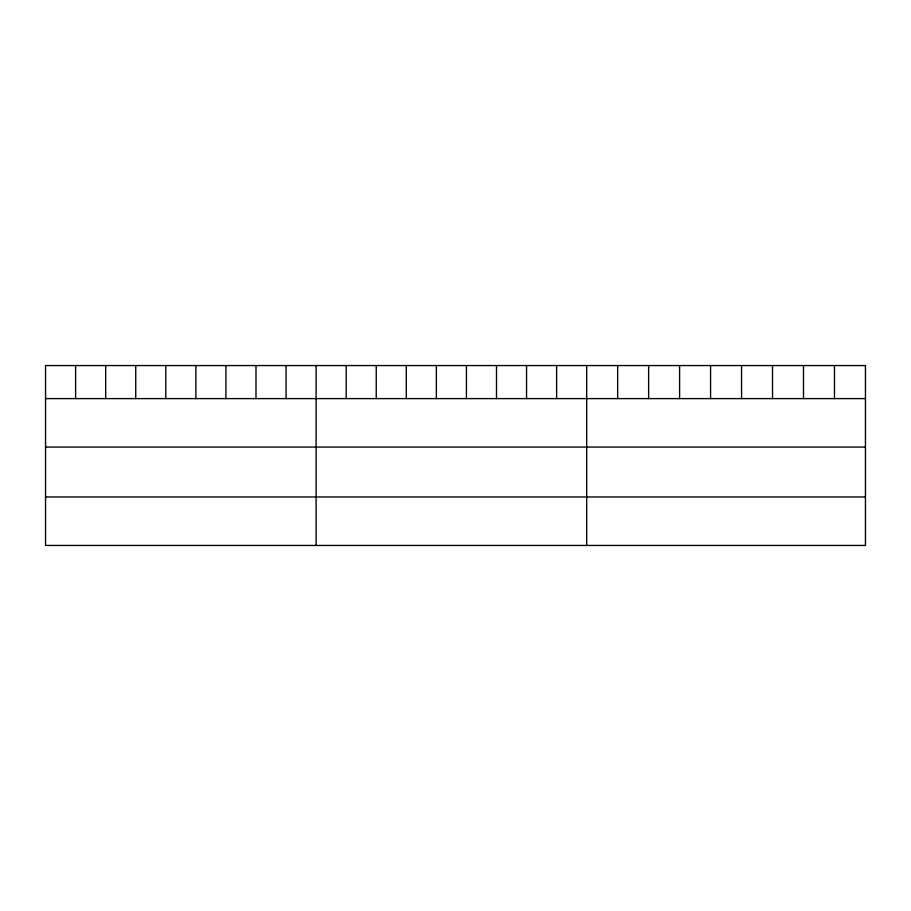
<?xml version="1.0" encoding="UTF-8"?>
<svg xmlns="http://www.w3.org/2000/svg" width="911" height="911" viewBox="0 0 911 911"><rect width="100%" height="100%" fill="white"/><g stroke="black" fill="none" stroke-linecap="round" stroke-linejoin="round"><path stroke-width="1.37" d="M45.55 398.608L865.45 398.608M45.55 447.062L865.45 447.062M45.55 496.985L865.45 496.985M834.476 365.55L834.476 398.608M803.502 365.55L803.502 398.608M772.528 365.55L772.528 398.608M741.554 365.55L741.554 398.608M710.58 365.55L710.58 398.608M679.606 365.55L679.606 398.608M648.632 365.55L648.632 398.608M617.658 365.55L617.658 398.608M586.684 365.55L586.684 545.45M556.621 365.55L556.621 398.608M526.558 365.55L526.558 398.608M496.495 365.55L496.495 398.608M466.432 365.55L466.432 398.608M436.369 365.55L436.369 398.608M406.306 365.55L406.306 398.608M376.243 365.55L376.243 398.608M346.18 365.55L346.18 398.608M316.117 365.55L316.117 545.45M286.054 365.55L286.054 398.608M255.991 365.55L255.991 398.608M225.928 365.55L225.928 398.608M195.865 365.55L195.865 398.608M165.802 365.55L165.802 398.608M135.739 365.55L135.739 398.608M105.676 365.55L105.676 398.608M75.613 365.55L75.613 398.608M865.45 365.55L45.55 365.55L45.55 545.45L865.45 545.45L865.45 365.55"/></g></svg>
